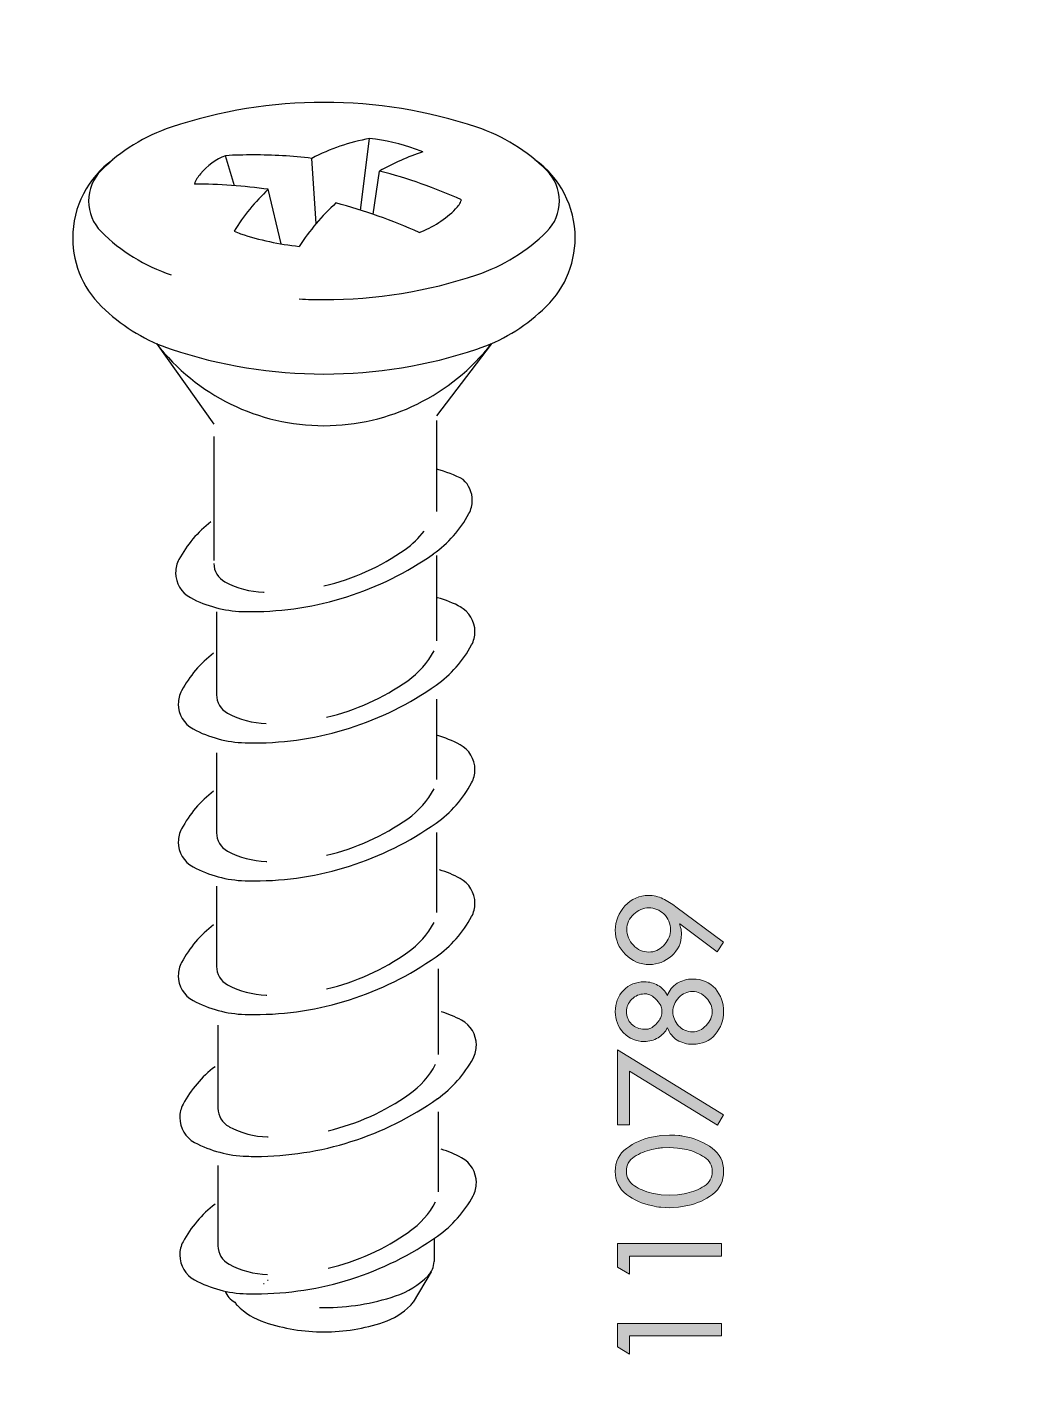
# Model space of a CAD drawing. Header units: inches. Extents: x 35 to 560, y 561 to 1057.
# Drawn here: x 224.095 to 226.124, y 569.301 to 572.081 of the extents above; entities that cross this region are included whole.
import ezdxf

# ---------------------------------------------------------------- set-up
doc = ezdxf.new("R2010")
doc.units = ezdxf.units.IN
doc.header["$MEASUREMENT"] = 0
doc.layers.add('Livello 1', color=7, linetype='Continuous')

msp = doc.modelspace()

# ---------------------------------------------------------------- hatches: boundary and pattern name
at = {"layer": 'Livello 1'}
h = msp.add_hatch(color=256, dxfattribs=at)
h.dxf.hatch_style = 2
edge = h.paths.add_edge_path()
edge.add_spline(control_points=[(225.5042, 570.1933), (225.5042, 570.1933), (225.4277, 570.25), (225.4277, 570.25), (225.4277, 570.25), (225.4271, 570.2494), (225.4271, 570.2494), (225.4279, 570.2477), (225.4289, 570.2444), (225.4303, 570.2395), (225.4303, 570.2395), (225.4311, 570.2288), (225.4311, 570.2288), (225.4311, 570.2111), (225.4245, 570.1965), (225.4111, 570.1847), (225.3978, 570.173), (225.3827, 570.1671), (225.3658, 570.1671), (225.3468, 570.1671), (225.3305, 570.1739), (225.3167, 570.1876), (225.3029, 570.2012), (225.296, 570.2178), (225.296, 570.2373), (225.296, 570.256), (225.3025, 570.2725), (225.3157, 570.2868), (225.3288, 570.3011), (225.3449, 570.3082), (225.3638, 570.3082), (225.3743, 570.3082), (225.384, 570.306), (225.393, 570.3014), (225.4019, 570.2969), (225.4108, 570.2915), (225.4199, 570.285), (225.4199, 570.285), (225.5171, 570.2125), (225.5171, 570.2125), (225.5171, 570.2125), (225.5042, 570.1933), (225.5042, 570.1933)], knot_values=[0, 0, 0, 0, 1, 1, 1, 2, 2, 2, 3, 3, 3, 4, 4, 4, 5, 5, 5, 6, 6, 6, 7, 7, 7, 8, 8, 8, 9, 9, 9, 10, 10, 10, 11, 11, 11, 12, 12, 12, 13, 13, 13, 14, 14, 14, 14], degree=3, periodic=0)
edge = h.paths.add_edge_path()
edge.add_spline(control_points=[(225.3953, 570.2704), (225.3908, 570.2743), (225.3859, 570.2774), (225.3808, 570.2796), (225.3756, 570.2817), (225.3701, 570.2828), (225.3643, 570.2828), (225.353, 570.2828), (225.3427, 570.2784), (225.3335, 570.2698), (225.3242, 570.2612), (225.3196, 570.251), (225.3196, 570.2393), (225.3196, 570.2267), (225.324, 570.2158), (225.3328, 570.2064), (225.3415, 570.1972), (225.352, 570.1925), (225.3643, 570.1925), (225.3761, 570.1925), (225.3861, 570.1967), (225.3943, 570.2052), (225.4025, 570.2137), (225.4074, 570.2235), (225.4088, 570.2346), (225.4088, 570.2346), (225.4088, 570.2359), (225.4088, 570.2359), (225.4088, 570.2359), (225.4088, 570.2377), (225.4088, 570.2377), (225.4088, 570.2506), (225.4043, 570.2616), (225.3953, 570.2704)], knot_values=[0, 0, 0, 0, 0.035278, 0.035278, 0.035278, 0.070556, 0.070556, 0.070556, 0.105833, 0.105833, 0.105833, 0.141111, 0.141111, 0.141111, 0.176389, 0.176389, 0.176389, 0.211667, 0.211667, 0.211667, 0.246944, 0.246944, 0.246944, 0.282222, 0.282222, 0.282222, 0.3175, 0.3175, 0.3175, 0.352778, 0.352778, 0.352778, 0.388056, 0.388056, 0.388056, 0.388056], degree=3, periodic=0)
edge.add_line((225.3953, 570.2704), (225.3953, 570.2704))
at = {"layer": 'Livello 1', "true_color": 0xffffff}
h = msp.add_hatch(color=7, dxfattribs=at)
h.dxf.hatch_style = 2
edge = h.paths.add_edge_path()
edge.add_spline(control_points=[(225.4224, 570.0127), (225.4133, 570.0184), (225.4068, 570.0267), (225.4026, 570.0379), (225.3981, 570.0294), (225.3917, 570.0226), (225.3832, 570.0175), (225.3748, 570.0124), (225.3654, 570.0099), (225.3551, 570.0099), (225.3382, 570.0099), (225.3241, 570.0158), (225.3128, 570.0277), (225.3016, 570.0395), (225.2959, 570.0539), (225.2959, 570.0708), (225.2959, 570.088), (225.3015, 570.1024), (225.3126, 570.1142), (225.3237, 570.1259), (225.3379, 570.1318), (225.3551, 570.1318), (225.3658, 570.1318), (225.3751, 570.1294), (225.383, 570.1245), (225.3909, 570.12), (225.3975, 570.1131), (225.4028, 570.1039), (225.4061, 570.1146), (225.4127, 570.1229), (225.4224, 570.1287), (225.432, 570.1345), (225.4425, 570.1375), (225.4538, 570.1375), (225.4735, 570.1375), (225.4891, 570.131), (225.5003, 570.1178), (225.5116, 570.1047), (225.5172, 570.0891), (225.5172, 570.0708), (225.5172, 570.0531), (225.5115, 570.0377), (225.5001, 570.0243), (225.4888, 570.0109), (225.4733, 570.0042), (225.4537, 570.0042), (225.4424, 570.0042), (225.432, 570.0071), (225.4224, 570.0127)], knot_values=[0, 0, 0, 0, 0.035278, 0.035278, 0.035278, 0.070556, 0.070556, 0.070556, 0.105833, 0.105833, 0.105833, 0.141111, 0.141111, 0.141111, 0.176389, 0.176389, 0.176389, 0.211667, 0.211667, 0.211667, 0.246944, 0.246944, 0.246944, 0.282222, 0.282222, 0.282222, 0.3175, 0.3175, 0.3175, 0.352778, 0.352778, 0.352778, 0.388056, 0.388056, 0.388056, 0.423333, 0.423333, 0.423333, 0.458611, 0.458611, 0.458611, 0.493889, 0.493889, 0.493889, 0.529167, 0.529167, 0.529167, 0.564444, 0.564444, 0.564444, 0.564444], degree=3, periodic=0)
edge.add_line((225.4224, 570.0127), (225.4224, 570.0127))
edge = h.paths.add_edge_path()
edge.add_spline(control_points=[(225.3292, 570.0454), (225.3363, 570.0384), (225.345, 570.0348), (225.3551, 570.0348), (225.3551, 570.0348), (225.3579, 570.0348), (225.3579, 570.0348), (225.3579, 570.0348), (225.3604, 570.0348), (225.3604, 570.0348), (225.3677, 570.0359), (225.3745, 570.04), (225.3809, 570.0471), (225.3822, 570.0488), (225.3835, 570.0505), (225.3848, 570.0522), (225.3852, 570.0528), (225.3864, 570.0545), (225.3882, 570.0577), (225.3901, 570.0619), (225.3911, 570.0657), (225.3911, 570.0692), (225.3911, 570.0692), (225.3911, 570.0708), (225.3911, 570.0708), (225.3911, 570.0708), (225.3911, 570.0726), (225.3911, 570.0726), (225.3911, 570.0767), (225.3903, 570.0803), (225.3888, 570.0833), (225.3873, 570.0863), (225.3847, 570.0899), (225.3809, 570.0943), (225.3753, 570.1007), (225.3685, 570.1049), (225.3604, 570.107), (225.3604, 570.107), (225.3579, 570.107), (225.3579, 570.107), (225.3579, 570.107), (225.3551, 570.107), (225.3551, 570.107), (225.3453, 570.107), (225.3368, 570.1033), (225.3295, 570.0961), (225.3222, 570.0889), (225.3186, 570.0804), (225.3186, 570.0708), (225.3186, 570.061), (225.3221, 570.0526), (225.3292, 570.0454)], knot_values=[0, 0, 0, 0, 0.035278, 0.035278, 0.035278, 0.070556, 0.070556, 0.070556, 0.105833, 0.105833, 0.105833, 0.141111, 0.141111, 0.141111, 0.176389, 0.176389, 0.176389, 0.211667, 0.211667, 0.211667, 0.246944, 0.246944, 0.246944, 0.282222, 0.282222, 0.282222, 0.3175, 0.3175, 0.3175, 0.352778, 0.352778, 0.352778, 0.388056, 0.388056, 0.388056, 0.423333, 0.423333, 0.423333, 0.458611, 0.458611, 0.458611, 0.493889, 0.493889, 0.493889, 0.529167, 0.529167, 0.529167, 0.564444, 0.564444, 0.564444, 0.599722, 0.599722, 0.599722, 0.599722], degree=3, periodic=0)
edge.add_line((225.3292, 570.0454), (225.3292, 570.0454))
edge = h.paths.add_edge_path()
edge.add_spline(control_points=[(225.4252, 570.0421), (225.4329, 570.0338), (225.4424, 570.0296), (225.4537, 570.0296), (225.4641, 570.0296), (225.4733, 570.034), (225.4815, 570.0425), (225.4897, 570.0511), (225.4938, 570.0605), (225.4938, 570.0708), (225.4938, 570.0809), (225.4898, 570.0902), (225.4818, 570.0989), (225.4738, 570.1077), (225.4644, 570.112), (225.4537, 570.112), (225.4428, 570.112), (225.4334, 570.1079), (225.4255, 570.0995), (225.4176, 570.0911), (225.4136, 570.0816), (225.4136, 570.0708), (225.4136, 570.0599), (225.4175, 570.0503), (225.4252, 570.0421)], knot_values=[0, 0, 0, 0, 0.035278, 0.035278, 0.035278, 0.070556, 0.070556, 0.070556, 0.105833, 0.105833, 0.105833, 0.141111, 0.141111, 0.141111, 0.176389, 0.176389, 0.176389, 0.211667, 0.211667, 0.211667, 0.246944, 0.246944, 0.246944, 0.282222, 0.282222, 0.282222, 0.282222], degree=3, periodic=0)
edge.add_line((225.4252, 570.0421), (225.4252, 570.0421))
at = {"layer": 'Livello 1'}
h = msp.add_hatch(color=256, dxfattribs=at)
h.dxf.hatch_style = 2
h.paths.add_polyline_path([(225.3247, 569.8394), (225.3005, 569.8394), (225.3005, 569.9928), (225.5171, 569.86), (225.5047, 569.8392), (225.3247, 569.9494)])
at = {"layer": 'Livello 1', "true_color": 0xffffff}
h = msp.add_hatch(color=7, dxfattribs=at)
h.dxf.hatch_style = 2
edge = h.paths.add_edge_path()
edge.add_spline(control_points=[(225.4944, 569.6975), (225.4792, 569.6863), (225.4624, 569.6788), (225.4442, 569.6746), (225.4442, 569.6746), (225.4248, 569.6712), (225.4248, 569.6712), (225.4248, 569.6712), (225.4067, 569.6704), (225.4067, 569.6704), (225.4067, 569.6704), (225.389, 569.6712), (225.389, 569.6712), (225.3837, 569.6718), (225.3773, 569.6729), (225.3698, 569.6746), (225.3512, 569.6786), (225.3342, 569.6863), (225.3189, 569.6976), (225.3036, 569.7091), (225.2959, 569.7247), (225.2959, 569.7446), (225.2959, 569.7646), (225.3036, 569.7803), (225.3189, 569.7916), (225.3342, 569.803), (225.3512, 569.8107), (225.3698, 569.8146), (225.3698, 569.8146), (225.378, 569.816), (225.378, 569.816), (225.378, 569.816), (225.389, 569.8177), (225.389, 569.8177), (225.389, 569.8177), (225.4067, 569.8188), (225.4067, 569.8188), (225.4067, 569.8188), (225.4175, 569.8188), (225.4175, 569.8188), (225.4175, 569.8188), (225.4256, 569.8177), (225.4256, 569.8177), (225.4281, 569.8177), (225.4309, 569.8173), (225.4341, 569.8166), (225.4341, 569.8166), (225.4442, 569.8146), (225.4442, 569.8146), (225.462, 569.8107), (225.4787, 569.803), (225.4941, 569.7917), (225.5095, 569.7805), (225.5172, 569.7648), (225.5172, 569.7446), (225.5172, 569.725), (225.5096, 569.7093), (225.4944, 569.6975)], knot_values=[0, 0, 0, 0, 0.035278, 0.035278, 0.035278, 0.070556, 0.070556, 0.070556, 0.105833, 0.105833, 0.105833, 0.141111, 0.141111, 0.141111, 0.176389, 0.176389, 0.176389, 0.211667, 0.211667, 0.211667, 0.246944, 0.246944, 0.246944, 0.282222, 0.282222, 0.282222, 0.3175, 0.3175, 0.3175, 0.352778, 0.352778, 0.352778, 0.388056, 0.388056, 0.388056, 0.423333, 0.423333, 0.423333, 0.458611, 0.458611, 0.458611, 0.493889, 0.493889, 0.493889, 0.529167, 0.529167, 0.529167, 0.564444, 0.564444, 0.564444, 0.599722, 0.599722, 0.599722, 0.635, 0.635, 0.635, 0.670278, 0.670278, 0.670278, 0.670278], degree=3, periodic=0)
edge.add_line((225.4944, 569.6975), (225.4944, 569.6975))
edge = h.paths.add_edge_path()
edge.add_spline(control_points=[(225.3349, 569.715), (225.3446, 569.7088), (225.3566, 569.7038), (225.3707, 569.7), (225.3707, 569.7), (225.3898, 569.6966), (225.3898, 569.6966), (225.3898, 569.6966), (225.4064, 569.6959), (225.4064, 569.6959), (225.4064, 569.6959), (225.4231, 569.6966), (225.4231, 569.6966), (225.4285, 569.6972), (225.4348, 569.6983), (225.4419, 569.7), (225.4549, 569.7029), (225.4668, 569.7077), (225.4776, 569.7146), (225.4884, 569.7215), (225.4938, 569.7315), (225.4938, 569.7446), (225.4938, 569.757), (225.4886, 569.7667), (225.4782, 569.7735), (225.4677, 569.7804), (225.4557, 569.7857), (225.4419, 569.7892), (225.4419, 569.7892), (225.4231, 569.7923), (225.4231, 569.7923), (225.4231, 569.7923), (225.4064, 569.7934), (225.4064, 569.7934), (225.4064, 569.7934), (225.3921, 569.7926), (225.3921, 569.7926), (225.3881, 569.7926), (225.3843, 569.7922), (225.3805, 569.7912), (225.3805, 569.7912), (225.3707, 569.7892), (225.3707, 569.7892), (225.3575, 569.7864), (225.3456, 569.7815), (225.3347, 569.7744), (225.3239, 569.7673), (225.3185, 569.7574), (225.3185, 569.7446), (225.3185, 569.7322), (225.324, 569.7223), (225.3349, 569.715)], knot_values=[0, 0, 0, 0, 0.035278, 0.035278, 0.035278, 0.070556, 0.070556, 0.070556, 0.105833, 0.105833, 0.105833, 0.141111, 0.141111, 0.141111, 0.176389, 0.176389, 0.176389, 0.211667, 0.211667, 0.211667, 0.246944, 0.246944, 0.246944, 0.282222, 0.282222, 0.282222, 0.3175, 0.3175, 0.3175, 0.352778, 0.352778, 0.352778, 0.388056, 0.388056, 0.388056, 0.423333, 0.423333, 0.423333, 0.458611, 0.458611, 0.458611, 0.493889, 0.493889, 0.493889, 0.529167, 0.529167, 0.529167, 0.564444, 0.564444, 0.564444, 0.599722, 0.599722, 0.599722, 0.599722], degree=3, periodic=0)
edge.add_line((225.3349, 569.715), (225.3349, 569.715))
at = {"layer": 'Livello 1'}
h = msp.add_hatch(color=256, dxfattribs=at)
h.dxf.hatch_style = 2
h.paths.add_polyline_path([(225.3247, 569.5346), (225.3005, 569.5493), (225.3005, 569.597), (225.513, 569.597), (225.513, 569.5716), (225.3247, 569.5716)])
h = msp.add_hatch(color=256, dxfattribs=at)
h.dxf.hatch_style = 2
h.paths.add_polyline_path([(225.3247, 569.3715), (225.3005, 569.3862), (225.3005, 569.4339), (225.513, 569.4339), (225.513, 569.4085), (225.3247, 569.4085)])

# ---------------------------------------------------------------- linework, layer by layer
at = {"layer": 'Livello 1', "lineweight": 25}
for points in [[(224.7757, 571.7079), (224.7942, 571.8541)], [(224.518, 571.7578), (224.5, 571.819)], [(224.685, 571.6803), (224.6762, 571.8136)], [(224.8017, 571.6994), (224.8147, 571.7877)], [(224.6136, 571.6389), (224.5872, 571.7504)], [(224.3587, 571.4355), (224.4761, 571.271)], [(225.0421, 571.4339), (224.9311, 571.2879)], [(224.9311, 571.278), (224.9311, 571.0926)], [(224.4761, 571.2453), (224.4761, 570.9923)], [(224.9311, 571.0028), (224.9311, 570.828)], [(224.5774, 570.9276), (224.5788, 570.9276)], [(224.4816, 570.8877), (224.4816, 570.7181)], [(224.9311, 570.7089), (224.9311, 570.5451)], [(224.4816, 570.5992), (224.4816, 570.4353)], [(224.9311, 570.4369), (224.9311, 570.2731)], [(224.5828, 570.3777), (224.5842, 570.3777)], [(224.4816, 570.3272), (224.4816, 570.1633)], [(224.9341, 570.1583), (224.9341, 569.9835)], [(224.5828, 570.1047), (224.5842, 570.1047)], [(224.4845, 570.0432), (224.4845, 569.8737)], [(224.9341, 569.8664), (224.9341, 569.7025)], [(224.4845, 569.7567), (224.4845, 569.5928)], [(224.9257, 569.6074), (224.9257, 569.5605)], [(224.9198, 569.5394), (224.883, 569.4774)], [(224.5774, 569.5157), (224.5788, 569.5157)]]:
    msp.add_lwpolyline(points, dxfattribs=at)
at = {"layer": 'Livello 1', "lineweight": 0}
for points in [[(225.3247, 569.8394), (225.3005, 569.8394), (225.3005, 569.9928), (225.5171, 569.86), (225.5047, 569.8392), (225.3247, 569.9494), (225.3247, 569.8394)], [(225.3247, 569.5346), (225.3005, 569.5493), (225.3005, 569.597), (225.513, 569.597), (225.513, 569.5716), (225.3247, 569.5716), (225.3247, 569.5346)], [(225.3247, 569.3715), (225.3005, 569.3862), (225.3005, 569.4339), (225.513, 569.4339), (225.513, 569.4085), (225.3247, 569.4085), (225.3247, 569.3715)]]:
    msp.add_lwpolyline(points, dxfattribs=at)
at = {"layer": 'Livello 1', "lineweight": 35}
msp.add_open_spline([(239.2634, 562.9266), (239.2634, 562.9266), (239.5295, 563.1262), (239.5295, 563.1262), (239.5295, 563.1262), (239.2315, 563.3574), (239.2315, 563.3574), (239.2315, 563.3574), (239.5295, 563.5912), (239.5295, 563.5912), (239.5295, 563.5912), (239.5322, 565.6784), (239.5352, 568.0698), (239.5367, 569.3304), (239.3754, 570.6169), (239.3766, 571.7854), (239.3768, 571.9317), (239.5398, 572.134), (239.54, 572.2743), (239.5414, 573.6598), (239.5422, 574.8531), (239.5418, 575.1037), (239.5416, 575.2844), (239.2862, 575.2876), (239.2853, 575.3394), (239.2824, 575.4938), (239.5295, 575.5924), (239.5295, 575.5924), (239.5295, 575.5924), (239.5295, 575.6927), (239.5295, 575.6927), (239.5147, 575.7425), (238.9685, 575.8579), (238.7735, 575.7906), (238.6636, 575.7526), (236.1314, 575.7287), (233.8273, 575.7152), (232.048, 575.7047), (230.4048, 575.7004), (230.1181, 575.7004), (229.4602, 575.7004), (227.3878, 575.7229), (226.9979, 575.6555), (226.6079, 575.5882), (222.4583, 575.7971), (222.4583, 575.7971), (221.8228, 575.9032), (221.5762, 575.8916), (221.43, 575.9421), (221.43, 575.9421), (221.4549, 575.6813), (221.4549, 575.6813), (221.4549, 575.6813), (221.6327, 575.4642), (221.6327, 575.4642), (221.6327, 575.4642), (221.4549, 575.2759), (221.4549, 575.2759), (221.4549, 575.2759), (221.313, 571.5703), (221.6528, 570.2013), (221.7083, 569.9776), (221.4631, 569.6675), (221.4634, 569.4387), (221.4664, 566.52), (221.4664, 563.583), (221.4549, 563.6197), (221.4532, 563.6247), (221.5706, 563.5079), (221.7468, 563.3952), (221.8018, 563.3601), (221.4975, 563.1175), (221.4955, 562.9934), (221.4955, 562.9934), (221.7468, 562.7514), (222.356, 562.9198), (222.356, 562.9198), (224.7106, 562.9291), (224.7106, 562.9291), (224.7106, 562.9291), (225.3334, 563.0439), (225.3334, 563.0439), (225.3334, 563.0439), (232.5817, 562.9604), (232.5817, 562.9604), (232.5817, 562.9604), (238.867, 562.9853), (238.867, 562.9853), (238.867, 562.9853), (238.9123, 562.7081), (239.2634, 562.9266)], degree=3, knots=[0, 0, 0, 0, 1, 1, 1, 2, 2, 2, 3, 3, 3, 4, 4, 4, 5, 5, 5, 6, 6, 6, 7, 7, 7, 8, 8, 8, 9, 9, 9, 10, 10, 10, 11, 11, 11, 12, 12, 12, 13, 13, 13, 14, 14, 14, 15, 15, 15, 16, 16, 16, 17, 17, 17, 18, 18, 18, 19, 19, 19, 20, 20, 20, 21, 21, 21, 22, 22, 22, 23, 23, 23, 24, 24, 24, 25, 25, 25, 26, 26, 26, 27, 27, 27, 28, 28, 28, 29, 29, 29, 30, 30, 30, 30], dxfattribs=at)
at = {"layer": 'Livello 1', "lineweight": 25}
for points in [[(225.013, 571.8772), (224.9123, 571.9107), (224.807, 571.9279), (224.7009, 571.9279), (224.5948, 571.9279), (224.4895, 571.9107), (224.3889, 571.8772)], [(224.27, 571.8108), (224.2184, 571.774), (224.1878, 571.7145), (224.1878, 571.6512), (224.1878, 571.5948), (224.2121, 571.541), (224.2545, 571.5038)], [(224.6762, 571.8136), (224.6365, 571.8183), (224.5966, 571.8206), (224.5566, 571.8206), (224.5377, 571.8206), (224.5189, 571.8202), (224.5, 571.819)], [(225.1473, 571.5038), (225.1897, 571.541), (225.214, 571.5948), (225.214, 571.6512), (225.214, 571.7146), (225.1834, 571.774), (225.1319, 571.8108)], [(224.2458, 571.7888), (224.2292, 571.7723), (224.2201, 571.7498), (224.2201, 571.7264), (224.2201, 571.703), (224.2292, 571.6806), (224.2458, 571.6641)], [(225.156, 571.6641), (225.1726, 571.6806), (225.1818, 571.703), (225.1818, 571.7265), (225.1818, 571.7499), (225.1726, 571.7723), (225.156, 571.7888)], [(224.6506, 571.5264), (224.6674, 571.5255), (224.6842, 571.525), (224.7009, 571.525), (224.807, 571.525), (224.9124, 571.5421), (225.0129, 571.5756)], [(224.3589, 571.4352), (224.4409, 571.3295), (224.5671, 571.2676), (224.7009, 571.2676), (224.8347, 571.2676), (224.9611, 571.3296), (225.0431, 571.4353)], [(224.3889, 571.4238), (224.4895, 571.3903), (224.5949, 571.3731), (224.701, 571.3731), (224.807, 571.3731), (224.9124, 571.3903), (225.0129, 571.4238)], [(224.997, 571.088), (225.0015, 571.0964), (225.0039, 571.1057), (225.0039, 571.1152), (225.0039, 571.1313), (224.9971, 571.1467), (224.9853, 571.1575)], [(224.5343, 570.8881), (224.5405, 570.888), (224.5467, 570.8879), (224.5529, 570.8879), (224.6859, 570.8879), (224.8157, 570.9291), (224.9244, 571.0058)], [(224.4048, 570.9944), (224.4003, 570.9861), (224.398, 570.9767), (224.398, 570.9672), (224.398, 570.946), (224.4097, 570.9264), (224.4284, 570.9164)], [(225.0025, 570.8199), (225.0069, 570.8282), (225.0093, 570.8376), (225.0093, 570.8471), (225.0093, 570.8683), (224.9976, 570.8877), (224.9789, 570.8978)], [(224.4102, 570.7263), (224.4058, 570.7179), (224.4034, 570.7086), (224.4034, 570.6991), (224.4034, 570.6778), (224.4151, 570.6583), (224.4337, 570.6483)], [(224.5398, 570.62), (224.5459, 570.6198), (224.5522, 570.6197), (224.5582, 570.6197), (224.6913, 570.6197), (224.8211, 570.6609), (224.9298, 570.7376)], [(225.0025, 570.5381), (225.0069, 570.5464), (225.0093, 570.5558), (225.0093, 570.5653), (225.0093, 570.5866), (224.9976, 570.6059), (224.9789, 570.6161)], [(224.5398, 570.3382), (224.5459, 570.338), (224.5522, 570.3379), (224.5582, 570.3379), (224.6913, 570.3379), (224.8211, 570.3791), (224.9298, 570.4558)], [(224.4102, 570.4445), (224.4058, 570.4361), (224.4034, 570.4267), (224.4034, 570.4172), (224.4034, 570.396), (224.4151, 570.3765), (224.4337, 570.3664)], [(225.0025, 570.265), (225.0069, 570.2735), (225.0093, 570.2828), (225.0093, 570.2922), (225.0093, 570.3135), (224.9976, 570.333), (224.9789, 570.343)], [(224.4102, 570.1714), (224.4058, 570.1631), (224.4034, 570.1537), (224.4034, 570.1442), (224.4034, 570.123), (224.4151, 570.1035), (224.4337, 570.0935)], [(224.5398, 570.0652), (224.5459, 570.065), (224.5522, 570.0649), (224.5582, 570.0649), (224.6913, 570.0649), (224.8211, 570.1061), (224.9298, 570.1829)], [(225.0054, 569.9753), (225.0099, 569.9837), (225.0122, 569.9931), (225.0122, 570.0025), (225.0122, 570.0238), (225.0005, 570.0433), (224.9818, 570.0533)], [(224.5427, 569.7755), (224.5489, 569.7753), (224.5551, 569.7752), (224.5612, 569.7752), (224.6943, 569.7752), (224.824, 569.8164), (224.9327, 569.8932)], [(224.4131, 569.8818), (224.4087, 569.8734), (224.4064, 569.8641), (224.4064, 569.8546), (224.4064, 569.8333), (224.4181, 569.8138), (224.4367, 569.8038)], [(225.0054, 569.6944), (225.0099, 569.7028), (225.0122, 569.7122), (225.0122, 569.7217), (225.0122, 569.7429), (225.0005, 569.7625), (224.9818, 569.7725)], [(224.4131, 569.6009), (224.4087, 569.5926), (224.4064, 569.5831), (224.4064, 569.5736), (224.4064, 569.5524), (224.4181, 569.533), (224.4367, 569.5229)], [(224.5427, 569.4947), (224.5489, 569.4945), (224.5551, 569.4945), (224.5612, 569.4945), (224.6943, 569.4945), (224.824, 569.5356), (224.9327, 569.6123)], [(224.6915, 569.4666), (224.6947, 569.4664), (224.6978, 569.4664), (224.701, 569.4664), (224.7505, 569.4664), (224.7998, 569.4744), (224.8467, 569.4901)], [(224.5797, 569.4365), (224.6188, 569.4235), (224.6597, 569.4167), (224.701, 569.4167), (224.7421, 569.4167), (224.7831, 569.4235), (224.8222, 569.4365)]]:
    msp.add_open_spline(points, degree=3, knots=[0, 0, 0, 0, 1, 1, 1, 2, 2, 2, 2], dxfattribs=at)
for points in [[(224.3889, 571.8772), (224.335, 571.8592), (224.286, 571.829), (224.2458, 571.7888)], [(225.156, 571.7888), (225.1158, 571.829), (225.0669, 571.8592), (225.013, 571.8772)], [(224.7942, 571.854), (224.753, 571.8466), (224.7132, 571.8331), (224.6762, 571.8136)], [(224.888, 571.8322), (224.8579, 571.8436), (224.8263, 571.8509), (224.7942, 571.854)], [(224.5, 571.819), (224.4799, 571.8114), (224.4623, 571.7985), (224.449, 571.7817)], [(224.903, 571.8266), (224.8723, 571.8167), (224.8427, 571.8037), (224.8147, 571.7877)], [(224.903, 571.8266), (224.8981, 571.8287), (224.8931, 571.8306), (224.888, 571.8322)], [(224.9817, 571.7288), (224.9278, 571.7531), (224.8719, 571.7729), (224.8147, 571.7877)], [(224.449, 571.7817), (224.4431, 571.7759), (224.4389, 571.7688), (224.4365, 571.7611)], [(224.5872, 571.7504), (224.5373, 571.7573), (224.4869, 571.7608), (224.4365, 571.7611)], [(224.5872, 571.7504), (224.5602, 571.7251), (224.5367, 571.6963), (224.5174, 571.6646)], [(224.9699, 571.7102), (224.975, 571.7155), (224.9792, 571.7218), (224.9817, 571.7288)], [(224.7254, 571.7226), (224.6968, 571.6962), (224.6716, 571.6662), (224.6502, 571.6337)], [(224.8955, 571.6623), (224.8405, 571.6868), (224.7837, 571.7071), (224.7254, 571.7226)], [(224.8955, 571.6623), (224.9234, 571.6729), (224.9488, 571.6891), (224.9699, 571.7102)], [(224.2458, 571.6641), (224.286, 571.6238), (224.335, 571.5936), (224.3889, 571.5756)], [(224.5175, 571.6646), (224.5218, 571.6628), (224.5263, 571.6611), (224.5308, 571.6596)], [(224.5307, 571.6596), (224.5696, 571.6468), (224.6095, 571.6381), (224.6502, 571.6338)], [(225.013, 571.5756), (225.0668, 571.5936), (225.1158, 571.6238), (225.156, 571.6641)], [(224.2546, 571.5038), (224.293, 571.4677), (224.3389, 571.4404), (224.3889, 571.4237)], [(225.013, 571.4237), (225.063, 571.4404), (225.1088, 571.4677), (225.1473, 571.5038)], [(224.3589, 571.4352), (224.3609, 571.4324), (224.3631, 571.4298), (224.3655, 571.4274)], [(225.0363, 571.4274), (225.0387, 571.4298), (225.041, 571.4325), (225.043, 571.4353)], [(224.9853, 571.1575), (224.9682, 571.1668), (224.95, 571.1738), (224.9311, 571.1786)], [(224.9243, 571.0058), (224.9546, 571.0272), (224.9795, 571.0553), (224.9971, 571.088)], [(224.47, 571.071), (224.4431, 571.0504), (224.4208, 571.0243), (224.4048, 570.9944)], [(224.8667, 571.015), (224.8815, 571.0254), (224.8946, 571.0381), (224.9056, 571.0525)], [(224.7009, 570.9403), (224.7605, 570.9543), (224.8168, 570.9796), (224.8667, 571.0149)], [(224.4761, 570.9863), (224.4761, 570.9706), (224.4848, 570.9561), (224.4987, 570.9487)], [(224.4987, 570.9487), (224.5229, 570.9357), (224.5498, 570.9285), (224.5773, 570.9276)], [(224.4284, 570.9164), (224.461, 570.8989), (224.4973, 570.8892), (224.5343, 570.8881)], [(224.9809, 570.897), (224.9656, 570.9051), (224.9496, 570.9116), (224.933, 570.9163)], [(224.9298, 570.7376), (224.96, 570.759), (224.9849, 570.7871), (225.0025, 570.8199)], [(224.4754, 570.8029), (224.4484, 570.7823), (224.4262, 570.7562), (224.4102, 570.7263)], [(224.8721, 570.7468), (224.8946, 570.7626), (224.913, 570.7836), (224.926, 570.8077)], [(224.7063, 570.6721), (224.7658, 570.6861), (224.8221, 570.7115), (224.872, 570.7468)], [(224.4816, 570.7182), (224.4816, 570.7024), (224.4902, 570.688), (224.5041, 570.6805)], [(224.5041, 570.6805), (224.5283, 570.6675), (224.5553, 570.6603), (224.5827, 570.6594)], [(224.4337, 570.6483), (224.4664, 570.6307), (224.5027, 570.6211), (224.5398, 570.62)], [(224.9789, 570.6161), (224.9637, 570.6241), (224.9477, 570.6307), (224.9311, 570.6353)], [(224.9298, 570.4558), (224.96, 570.4772), (224.9849, 570.5053), (225.0025, 570.5381)], [(224.4754, 570.5211), (224.4484, 570.5005), (224.4262, 570.4743), (224.4102, 570.4444)], [(224.8721, 570.4649), (224.8946, 570.4808), (224.913, 570.5017), (224.926, 570.5259)], [(224.7063, 570.3903), (224.7658, 570.4044), (224.8221, 570.4297), (224.872, 570.4649)], [(224.4816, 570.4363), (224.4816, 570.4206), (224.4902, 570.4061), (224.5041, 570.3987)], [(224.5041, 570.3987), (224.5283, 570.3857), (224.5553, 570.3785), (224.5827, 570.3777)], [(224.4337, 570.3665), (224.4664, 570.349), (224.5027, 570.3393), (224.5398, 570.3382)], [(224.9789, 570.343), (224.9656, 570.3502), (224.9517, 570.356), (224.9372, 570.3605)], [(224.8721, 570.192), (224.8946, 570.2078), (224.913, 570.2287), (224.926, 570.253)], [(224.9298, 570.1829), (224.96, 570.2042), (224.9849, 570.2324), (225.0025, 570.265)], [(224.4754, 570.2481), (224.4484, 570.2274), (224.4262, 570.2014), (224.4102, 570.1714)], [(224.7063, 570.1173), (224.7658, 570.1313), (224.8221, 570.1567), (224.872, 570.192)], [(224.4816, 570.1633), (224.4816, 570.1476), (224.4902, 570.1332), (224.5041, 570.1257)], [(224.5041, 570.1257), (224.5283, 570.1127), (224.5553, 570.1055), (224.5827, 570.1047)], [(224.4337, 570.0935), (224.4664, 570.076), (224.5027, 570.0663), (224.5398, 570.0652)], [(224.9818, 570.0533), (224.9686, 570.0604), (224.9546, 570.0663), (224.9402, 570.0708)], [(224.9327, 569.8931), (224.963, 569.9145), (224.9878, 569.9427), (225.0055, 569.9753)], [(224.4784, 569.9584), (224.4515, 569.9378), (224.4291, 569.9117), (224.4131, 569.8818)], [(224.8751, 569.9022), (224.8975, 569.9181), (224.916, 569.9391), (224.929, 569.9633)], [(224.7093, 569.8276), (224.7688, 569.8416), (224.8251, 569.867), (224.875, 569.9022)], [(224.4845, 569.8737), (224.4845, 569.858), (224.4932, 569.8434), (224.5071, 569.836)], [(224.507, 569.8359), (224.5313, 569.8229), (224.5582, 569.8158), (224.5857, 569.815)], [(224.5857, 569.815), (224.5863, 569.815), (224.5866, 569.815), (224.5871, 569.815)], [(224.4367, 569.8038), (224.4694, 569.7863), (224.5056, 569.7767), (224.5427, 569.7755)], [(224.9818, 569.7725), (224.9686, 569.7796), (224.9546, 569.7855), (224.9402, 569.7899)], [(224.4784, 569.6775), (224.4515, 569.6569), (224.4291, 569.6308), (224.4131, 569.6008)], [(224.8751, 569.6215), (224.8975, 569.6372), (224.916, 569.6582), (224.929, 569.6824)], [(224.9327, 569.6123), (224.963, 569.6336), (224.9878, 569.6618), (225.0055, 569.6944)], [(224.7093, 569.5468), (224.7688, 569.5608), (224.8251, 569.5861), (224.875, 569.6214)], [(224.4845, 569.5928), (224.4845, 569.5769), (224.4932, 569.5626), (224.5071, 569.5551)], [(224.9136, 569.5314), (224.9214, 569.5391), (224.9257, 569.5495), (224.9257, 569.5605)], [(224.507, 569.5551), (224.5313, 569.5421), (224.5582, 569.535), (224.5857, 569.5341)], [(224.8467, 569.4901), (224.872, 569.4984), (224.8948, 569.5126), (224.9136, 569.5314)], [(224.4367, 569.5229), (224.4694, 569.5054), (224.5056, 569.4957), (224.5427, 569.4947)], [(224.5857, 569.5223), (224.5863, 569.5222), (224.5866, 569.5222), (224.5871, 569.5222)], [(224.4991, 569.5), (224.5028, 569.4903), (224.5098, 569.4823), (224.5189, 569.4774)], [(224.5189, 569.4774), (224.5203, 569.4751), (224.5221, 569.4728), (224.524, 569.4708)], [(224.8778, 569.4708), (224.8798, 569.4728), (224.8815, 569.475), (224.8829, 569.4774)], [(224.5241, 569.4708), (224.5397, 569.4552), (224.5587, 569.4435), (224.5797, 569.4364)], [(224.8222, 569.4365), (224.8431, 569.4434), (224.8621, 569.4552), (224.8778, 569.4708)]]:
    msp.add_open_spline(points, degree=3, dxfattribs=at)
at = {"layer": 'Livello 1', "lineweight": 0}
for points, knots in [([(225.5042, 570.1933), (225.5042, 570.1933), (225.4277, 570.25), (225.4277, 570.25), (225.4277, 570.25), (225.4271, 570.2494), (225.4271, 570.2494), (225.4279, 570.2477), (225.4289, 570.2444), (225.4303, 570.2395), (225.4303, 570.2395), (225.4311, 570.2288), (225.4311, 570.2288), (225.4311, 570.2111), (225.4245, 570.1965), (225.4111, 570.1847), (225.3978, 570.173), (225.3827, 570.1671), (225.3658, 570.1671), (225.3468, 570.1671), (225.3305, 570.1739), (225.3167, 570.1876), (225.3029, 570.2012), (225.296, 570.2178), (225.296, 570.2373), (225.296, 570.256), (225.3025, 570.2725), (225.3157, 570.2868), (225.3288, 570.3011), (225.3449, 570.3082), (225.3638, 570.3082), (225.3743, 570.3082), (225.384, 570.306), (225.393, 570.3014), (225.4019, 570.2969), (225.4108, 570.2915), (225.4199, 570.285), (225.4199, 570.285), (225.5171, 570.2125), (225.5171, 570.2125), (225.5171, 570.2125), (225.5042, 570.1933), (225.5042, 570.1933)], [0, 0, 0, 0, 1, 1, 1, 2, 2, 2, 3, 3, 3, 4, 4, 4, 5, 5, 5, 6, 6, 6, 7, 7, 7, 8, 8, 8, 9, 9, 9, 10, 10, 10, 11, 11, 11, 12, 12, 12, 13, 13, 13, 14, 14, 14, 14]), ([(225.3953, 570.2704), (225.3908, 570.2743), (225.3859, 570.2774), (225.3808, 570.2796), (225.3756, 570.2817), (225.3701, 570.2828), (225.3643, 570.2828), (225.353, 570.2828), (225.3427, 570.2784), (225.3335, 570.2698), (225.3242, 570.2612), (225.3196, 570.251), (225.3196, 570.2393), (225.3196, 570.2267), (225.324, 570.2158), (225.3328, 570.2064), (225.3415, 570.1972), (225.352, 570.1925), (225.3643, 570.1925), (225.3761, 570.1925), (225.3861, 570.1967), (225.3943, 570.2052), (225.4025, 570.2137), (225.4074, 570.2235), (225.4088, 570.2346), (225.4088, 570.2346), (225.4088, 570.2359), (225.4088, 570.2359), (225.4088, 570.2359), (225.4088, 570.2377), (225.4088, 570.2377), (225.4088, 570.2506), (225.4043, 570.2616), (225.3953, 570.2704)], [0, 0, 0, 0, 1, 1, 1, 2, 2, 2, 3, 3, 3, 4, 4, 4, 5, 5, 5, 6, 6, 6, 7, 7, 7, 8, 8, 8, 9, 9, 9, 10, 10, 10, 11, 11, 11, 11]), ([(225.4224, 570.0127), (225.4133, 570.0184), (225.4068, 570.0267), (225.4026, 570.0379), (225.3981, 570.0294), (225.3917, 570.0226), (225.3832, 570.0175), (225.3748, 570.0124), (225.3654, 570.0099), (225.3551, 570.0099), (225.3382, 570.0099), (225.3241, 570.0158), (225.3128, 570.0277), (225.3016, 570.0395), (225.2959, 570.0539), (225.2959, 570.0708), (225.2959, 570.088), (225.3015, 570.1024), (225.3126, 570.1142), (225.3237, 570.1259), (225.3379, 570.1318), (225.3551, 570.1318), (225.3658, 570.1318), (225.3751, 570.1294), (225.383, 570.1245), (225.3909, 570.12), (225.3975, 570.1131), (225.4028, 570.1039), (225.4061, 570.1146), (225.4127, 570.1229), (225.4224, 570.1287), (225.432, 570.1345), (225.4425, 570.1375), (225.4538, 570.1375), (225.4735, 570.1375), (225.4891, 570.131), (225.5003, 570.1178), (225.5116, 570.1047), (225.5172, 570.0891), (225.5172, 570.0708), (225.5172, 570.0531), (225.5115, 570.0377), (225.5001, 570.0243), (225.4888, 570.0109), (225.4733, 570.0042), (225.4537, 570.0042), (225.4424, 570.0042), (225.432, 570.0071), (225.4224, 570.0127)], [0, 0, 0, 0, 1, 1, 1, 2, 2, 2, 3, 3, 3, 4, 4, 4, 5, 5, 5, 6, 6, 6, 7, 7, 7, 8, 8, 8, 9, 9, 9, 10, 10, 10, 11, 11, 11, 12, 12, 12, 13, 13, 13, 14, 14, 14, 15, 15, 15, 16, 16, 16, 16]), ([(225.3292, 570.0454), (225.3363, 570.0384), (225.345, 570.0348), (225.3551, 570.0348), (225.3551, 570.0348), (225.3579, 570.0348), (225.3579, 570.0348), (225.3579, 570.0348), (225.3604, 570.0348), (225.3604, 570.0348), (225.3677, 570.0359), (225.3745, 570.04), (225.3809, 570.0471), (225.3822, 570.0488), (225.3835, 570.0505), (225.3848, 570.0522), (225.3852, 570.0528), (225.3864, 570.0545), (225.3882, 570.0577), (225.3901, 570.0619), (225.3911, 570.0657), (225.3911, 570.0692), (225.3911, 570.0692), (225.3911, 570.0708), (225.3911, 570.0708), (225.3911, 570.0708), (225.3911, 570.0726), (225.3911, 570.0726), (225.3911, 570.0767), (225.3903, 570.0803), (225.3888, 570.0833), (225.3873, 570.0863), (225.3847, 570.0899), (225.3809, 570.0943), (225.3753, 570.1007), (225.3685, 570.1049), (225.3604, 570.107), (225.3604, 570.107), (225.3579, 570.107), (225.3579, 570.107), (225.3579, 570.107), (225.3551, 570.107), (225.3551, 570.107), (225.3453, 570.107), (225.3368, 570.1033), (225.3295, 570.0961), (225.3222, 570.0889), (225.3186, 570.0804), (225.3186, 570.0708), (225.3186, 570.061), (225.3221, 570.0526), (225.3292, 570.0454)], [0, 0, 0, 0, 1, 1, 1, 2, 2, 2, 3, 3, 3, 4, 4, 4, 5, 5, 5, 6, 6, 6, 7, 7, 7, 8, 8, 8, 9, 9, 9, 10, 10, 10, 11, 11, 11, 12, 12, 12, 13, 13, 13, 14, 14, 14, 15, 15, 15, 16, 16, 16, 17, 17, 17, 17]), ([(225.4252, 570.0421), (225.4329, 570.0338), (225.4424, 570.0296), (225.4537, 570.0296), (225.4641, 570.0296), (225.4733, 570.034), (225.4815, 570.0425), (225.4897, 570.0511), (225.4938, 570.0605), (225.4938, 570.0708), (225.4938, 570.0809), (225.4898, 570.0902), (225.4818, 570.0989), (225.4738, 570.1077), (225.4644, 570.112), (225.4537, 570.112), (225.4428, 570.112), (225.4334, 570.1079), (225.4255, 570.0995), (225.4176, 570.0911), (225.4136, 570.0816), (225.4136, 570.0708), (225.4136, 570.0599), (225.4175, 570.0503), (225.4252, 570.0421)], [0, 0, 0, 0, 1, 1, 1, 2, 2, 2, 3, 3, 3, 4, 4, 4, 5, 5, 5, 6, 6, 6, 7, 7, 7, 8, 8, 8, 8]), ([(225.4944, 569.6975), (225.4792, 569.6863), (225.4624, 569.6788), (225.4442, 569.6746), (225.4442, 569.6746), (225.4248, 569.6712), (225.4248, 569.6712), (225.4248, 569.6712), (225.4067, 569.6704), (225.4067, 569.6704), (225.4067, 569.6704), (225.389, 569.6712), (225.389, 569.6712), (225.3837, 569.6718), (225.3773, 569.6729), (225.3698, 569.6746), (225.3512, 569.6786), (225.3342, 569.6863), (225.3189, 569.6976), (225.3036, 569.7091), (225.2959, 569.7247), (225.2959, 569.7446), (225.2959, 569.7646), (225.3036, 569.7803), (225.3189, 569.7916), (225.3342, 569.803), (225.3512, 569.8107), (225.3698, 569.8146), (225.3698, 569.8146), (225.378, 569.816), (225.378, 569.816), (225.378, 569.816), (225.389, 569.8177), (225.389, 569.8177), (225.389, 569.8177), (225.4067, 569.8188), (225.4067, 569.8188), (225.4067, 569.8188), (225.4175, 569.8188), (225.4175, 569.8188), (225.4175, 569.8188), (225.4256, 569.8177), (225.4256, 569.8177), (225.4281, 569.8177), (225.4309, 569.8173), (225.4341, 569.8166), (225.4341, 569.8166), (225.4442, 569.8146), (225.4442, 569.8146), (225.462, 569.8107), (225.4787, 569.803), (225.4941, 569.7917), (225.5095, 569.7805), (225.5172, 569.7648), (225.5172, 569.7446), (225.5172, 569.725), (225.5096, 569.7093), (225.4944, 569.6975)], [0, 0, 0, 0, 1, 1, 1, 2, 2, 2, 3, 3, 3, 4, 4, 4, 5, 5, 5, 6, 6, 6, 7, 7, 7, 8, 8, 8, 9, 9, 9, 10, 10, 10, 11, 11, 11, 12, 12, 12, 13, 13, 13, 14, 14, 14, 15, 15, 15, 16, 16, 16, 17, 17, 17, 18, 18, 18, 19, 19, 19, 19]), ([(225.3349, 569.715), (225.3446, 569.7088), (225.3566, 569.7038), (225.3707, 569.7), (225.3707, 569.7), (225.3898, 569.6966), (225.3898, 569.6966), (225.3898, 569.6966), (225.4064, 569.6959), (225.4064, 569.6959), (225.4064, 569.6959), (225.4231, 569.6966), (225.4231, 569.6966), (225.4285, 569.6972), (225.4348, 569.6983), (225.4419, 569.7), (225.4549, 569.7029), (225.4668, 569.7077), (225.4776, 569.7146), (225.4884, 569.7215), (225.4938, 569.7315), (225.4938, 569.7446), (225.4938, 569.757), (225.4886, 569.7667), (225.4782, 569.7735), (225.4677, 569.7804), (225.4557, 569.7857), (225.4419, 569.7892), (225.4419, 569.7892), (225.4231, 569.7923), (225.4231, 569.7923), (225.4231, 569.7923), (225.4064, 569.7934), (225.4064, 569.7934), (225.4064, 569.7934), (225.3921, 569.7926), (225.3921, 569.7926), (225.3881, 569.7926), (225.3843, 569.7922), (225.3805, 569.7912), (225.3805, 569.7912), (225.3707, 569.7892), (225.3707, 569.7892), (225.3575, 569.7864), (225.3456, 569.7815), (225.3347, 569.7744), (225.3239, 569.7673), (225.3185, 569.7574), (225.3185, 569.7446), (225.3185, 569.7322), (225.324, 569.7223), (225.3349, 569.715)], [0, 0, 0, 0, 1, 1, 1, 2, 2, 2, 3, 3, 3, 4, 4, 4, 5, 5, 5, 6, 6, 6, 7, 7, 7, 8, 8, 8, 9, 9, 9, 10, 10, 10, 11, 11, 11, 12, 12, 12, 13, 13, 13, 14, 14, 14, 15, 15, 15, 16, 16, 16, 17, 17, 17, 17])]:
    msp.add_open_spline(points, degree=3, knots=knots, dxfattribs=at)

doc.saveas('drawing.dxf')
